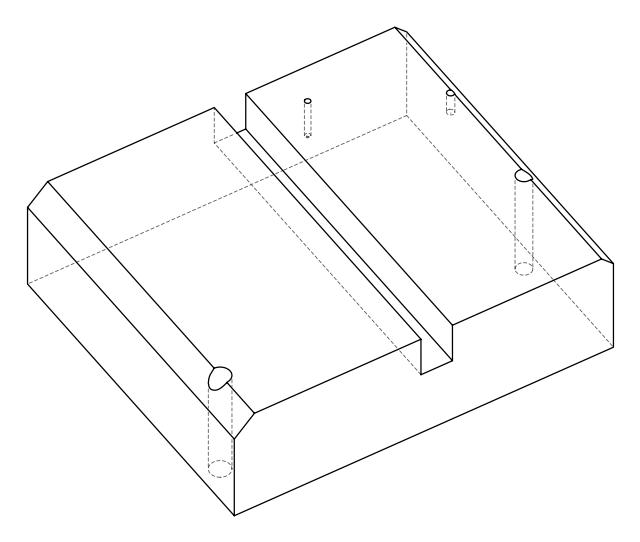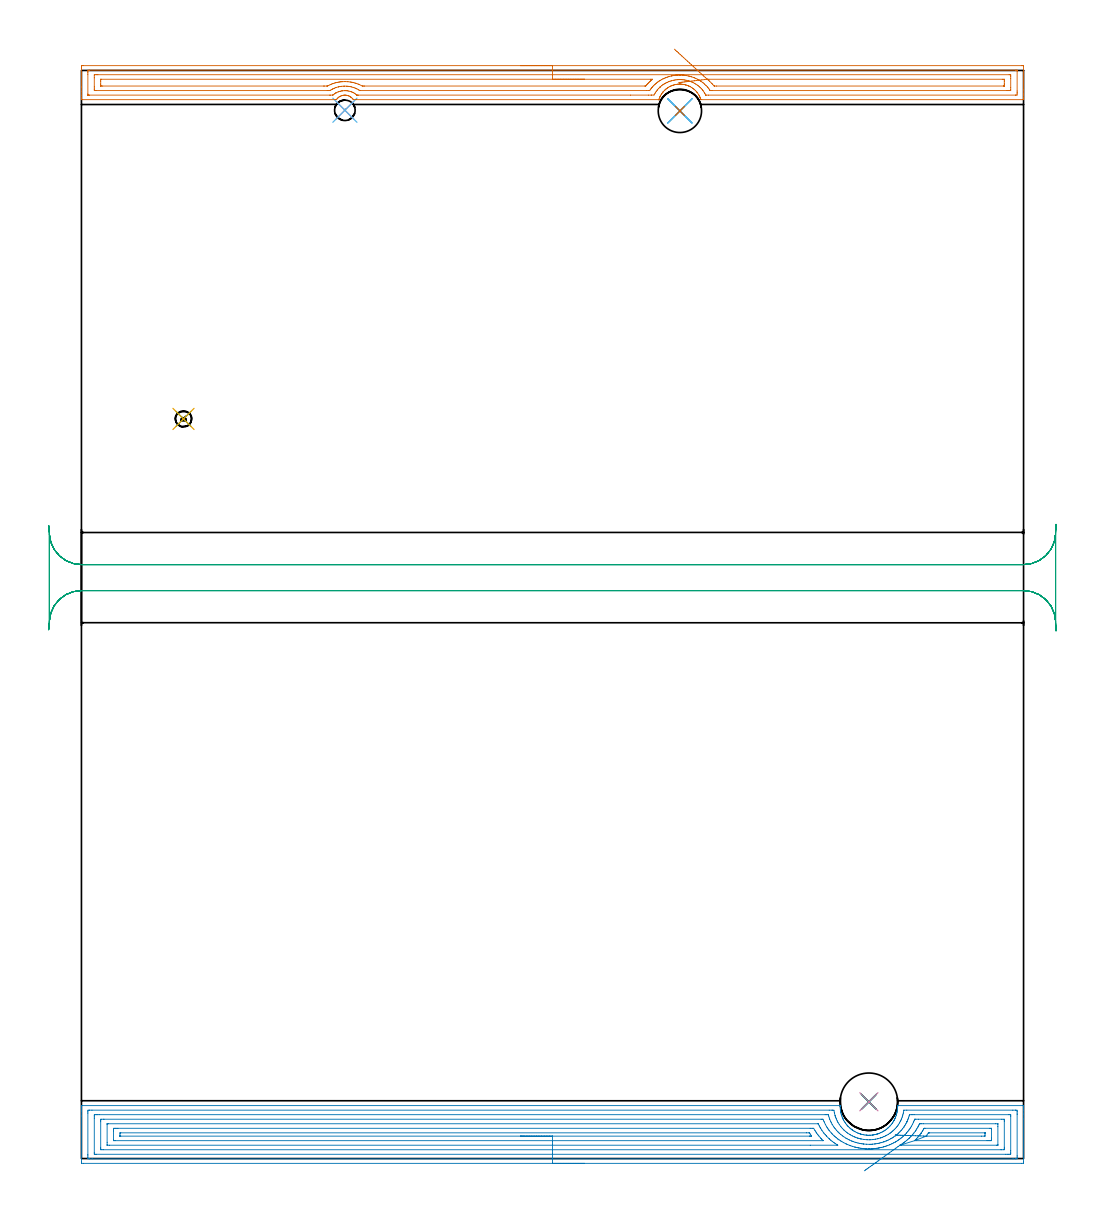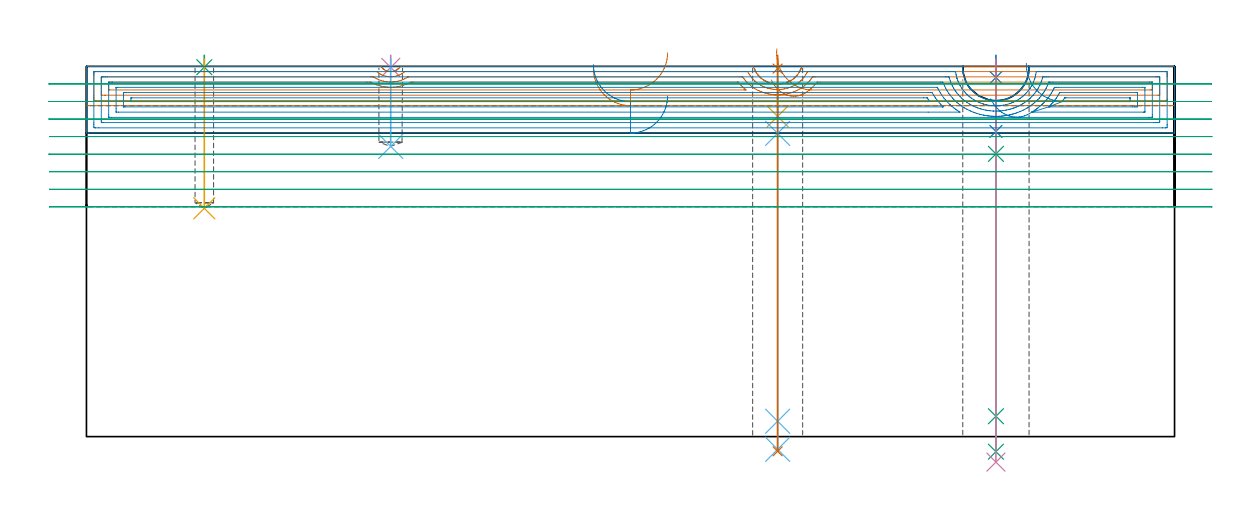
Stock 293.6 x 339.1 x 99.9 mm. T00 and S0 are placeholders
(PLAN: 15 operations, 10 tool changes, 39.8 min)
(1 SPOT_DRILL | STEP1HOLE | NXT0321_9005460120000 | 0.03 min | 2 mm3)
(2 SPOT_DRILL_1 | STEP1HOLE_1 | NXT0321_9005460120000 | 0.05 min | 183 mm3)
(3 SPOT_DRILL_2 | STEP1POCKET | NXT0321_9005460120000 | 0.03 min | 0 mm3)
(4 SPOT_DRILL_3 | STEP1POCKET_1 | NXT0321_9005460120000 | 0.03 min | 0 mm3)
(5 DRILL_BLIND_HOLE_INTO_CENTER | STEP1HOLE | NXT0301_061 | 0.06 min | 784 mm3)
(6 GUN_DRILL_THROUGH_HOLE | STEP1HOLE | UGT0307_005 | 0.49 min | 4706 mm3)
(7 DRILL_TO_ENLARGE_THROUGH_HOLE | STEP1HOLE | NXT0301_102 | 0.43 min | 8782 mm3)
(8 DRILL_BLIND_HOLE_INTO_CENTER_1 | STEP1HOLE_1 | NXT0301_088 | 0.08 min | 1552 mm3)
(9 GUN_DRILL_THROUGH_HOLE_1 | STEP1HOLE_1 | UGT0307_008 | 0.52 min | 7931 mm3)
(10 DRILL_TO_ENLARGE_THROUGH_HOLE_1 | STEP1HOLE_1 | UGT0301_249 | 0.44 min | 15443 mm3)
(11 DRILL_BLIND_HOLE_INTO_CENTER_2 | STEP1POCKET | UGT0301_445 | 0.16 min | 724 mm3)
(12 DRILL_BLIND_HOLE_INTO_CENTER_3 | STEP1POCKET_1 | NXT0301_035 | 0.1 min | 664 mm3)
(13 AREA_MILL | FG_CHAMFER_SURFACE | UGT0205_001 | 9.74 min | 16405 mm3)
(14 AREA_MILL_1 | FG_CHAMFER_SURFACE_1 | UGT0205_001 | 16.52 min | 47049 mm3)
(15 MILL_RECTANGULAR_SLOT | SLOT_RECTANGULAR | UGT0201_094 | Follow Part, ap 5, ae 75% | 11.13 min | 312722 mm3)
(TOOL NXT0321_9005460120000 | NC Spot Drill, 142deg, 12mm, Carbide, Uncoated | D12 PA142 FL30 Z2)
(TOOL NXT0301_061 | Carbide Drill 9mm [860.1-0900-027A1-MM 2214] | D9 PA140 FL47 Z2)
(TOOL UGT0307_005 | Gun Drill 8.3 mm | D8.3 PA130 FL24 Z1)
(TOOL NXT0301_102 | Carbide Drill 13.5mm [860.1-1350-108A1-MM 2214] | D13.5 PA140 FL123 Z2)
(TOOL NXT0301_088 | Carbide Drill 11.7mm [860.1-1170-035A1-MM 2214] | D11.7 PA140 FL55 Z2)
(TOOL UGT0307_008 | Gun Drill 11 mm | D11 PA130 FL24 Z1)
(TOOL UGT0301_249 | Twist Drill 17.9 mm | D17.9 PA118 FL130 Z2)
(TOOL UGT0301_445 | Carbide Drill 5.0 mm | D5 PA118 FL52 Z2)
(TOOL NXT0301_035 | Carbide Drill 6.4mm [860.1-0640-032A1-MM 2214] | D6.4 PA140 FL53 Z2)
(TOOL UGT0205_001 | Chamfer Mill 20 x 3 x 45 deg. | D20 FL50 Z2)
(TOOL UGT0201_094 | End mill 20 mm | D20 FL38 Z4)
(OP 1 SPOT_DRILL)
G17 G21 G94 G90
T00 M6
G54
G17 G0 G90 X186.5 Y326.5 S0 M3
G43 Z109.9 H0
G94 G81 G98 Z99.31 F250. R102.9
G80
M5
M2
(OP 2 SPOT_DRILL_1)
G17 G21 G94 G90
T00 M6
G54
G17 G0 G90 X245.4 Y17.7 S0 M3
G43 Z109.9 H0
G94 G81 G98 Z96.9 F250. R102.9
G80
M5
M2
(OP 3 SPOT_DRILL_2)
G17 G21 G94 G90
T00 M6
G54
G17 G0 G90 X31.8 Y230.5 S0 M3
G43 Z109.9 H0
G94 G81 G98 Z99.685 F250. R102.9
G80
M5
M2
(OP 4 SPOT_DRILL_3)
G17 G21 G94 G90
T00 M6
G54
G17 G0 G90 X82.1 Y326.7 S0 M3
G43 Z109.9 H0
G94 G81 G98 Z99.625 F250. R102.9
G80
M5
M2
(OP 5 DRILL_BLIND_HOLE_INTO_CENTER)
G17 G21 G94 G90
T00 M6
G54
G17 G0 G90 X186.5 Y326.5 S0 M3
G43 Z109.9 H1
G94 G81 G98 Z86.4 F250. R101.9
G80
M5
M2
(OP 6 GUN_DRILL_THROUGH_HOLE)
G17 G21 G94 G90
T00 M6
G54
G17 G0 G90 X186.5 Y326.5 M8
G43 Z109.9 H0
Z96.644
S716 M3
G94 G1 Z81.825 F125. M26
G4 X.084
Z4.15 F250.
G4 X.084
Z-3.435 F125.
G4 X.084
M5
M9
G0 Z96.644
Z109.9
M2
(OP 7 DRILL_TO_ENLARGE_THROUGH_HOLE)
G17 G21 G94 G90
T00 M6
G54
G17 G0 G90 X186.5 Y326.5 S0 M3
G43 Z109.9 H1
G94 G73 G98 Z-3.957 F250. Q12.982 R101.9
G80
M5
M2
(OP 8 DRILL_BLIND_HOLE_INTO_CENTER_1)
G17 G21 G94 G90
T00 M6
G54
G17 G0 G90 X245.4 Y17.7 S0 M3
G43 Z109.9 H1
G94 G81 G98 Z82.35 F250. R101.9
G80
M5
M2
(OP 9 GUN_DRILL_THROUGH_HOLE_1)
G17 G21 G94 G90
T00 M6
G54
G17 G0 G90 X245.4 Y17.7 M8
G43 Z109.9 H0
Z95.763
S716 M3
G94 G1 Z76.287 F125. M26
G4 X.084
Z5.5 F250.
G4 X.084
Z-4.065 F125.
G4 X.084
M5
M9
G0 Z95.763
Z109.9
M2
(OP 10 DRILL_TO_ENLARGE_THROUGH_HOLE_1)
G17 G21 G94 G90
T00 M6
G54
G17 G0 G90 X245.4 Y17.7 S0 M3
G43 Z109.9 H0
G94 G73 G98 Z-6.878 F250. Q17.796 R101.9
G80
M5
M2
(OP 11 DRILL_BLIND_HOLE_INTO_CENTER_2)
G17 G21 G94 G90
T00 M6
G54
G17 G0 G90 X31.8 Y230.5 S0 M3
G43 Z109.9 H0
G94 G81 G98 Z61.6 F250. R101.9
G80
M5
M2
(OP 12 DRILL_BLIND_HOLE_INTO_CENTER_3)
G17 G21 G94 G90
T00 M6
G54
G17 G0 G90 X82.1 Y326.7 S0 M3
G43 Z109.9 H1
G94 G81 G98 Z78.3 F250. R101.9
G80
M5
M2
(OP 13 AREA_MILL)
G17 G21 G94 G90
T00 M6
G54
G17 G0 G90 X136.8 Y340.6 S1061 M3
G43 Z109.9 H0
Z99.3
G94 G1 X136.838 Z98.428 F250.
X136.952 Z97.564
X137.141 Z96.712
X137.403 Z95.88
X137.737 Z95.074
X138.14 Z94.3
X138.609 Z93.564
X139.14 Z92.872
X139.729 Z92.229
X140.372 Z91.64
X141.064 Z91.109
X141.8 Z90.64
X142.574 Z90.237
X143.38 Z89.903
X144.212 Z89.641
X145.064 Z89.452
X145.928 Z89.338
X146.8 Z89.3
X292.973
X293.413 Y340.596 Z89.303
X293.59 Y340.592 Z89.306
X293.6 Y340.411 Z89.487
Y333.096 Z96.798
Y331.689 Z98.207
Y331.333 Z98.562
Y330.622 Z99.278
Y330.365 Z99.535
Y330.004 Z99.886
X293.593 Y330.003 Z99.888
X293.42 Y330. Z99.9
X193.287
X193.058 Y330.004 Z99.889
X193.055 Y330.006 Z99.887
X192.999 Y330.15 Z99.747
X192.932 Y330.345 Z99.554
X192.921 Y330.372 Z99.528
X192.842 Y330.577 Z99.323
X192.813 Y330.651 Z99.247
X192.778 Y330.732 Z99.166
X192.698 Y330.893 Z99.003
X192.615 Y331.06 Z98.839
X192.558 Y331.176 Z98.724
X192.395 Y331.459 Z98.439
X192.309 Y331.609 Z98.29
X191.92 Y332.183 Z97.715
X191.799 Y332.337 Z97.563
X191.672 Y332.486 Z97.414
X191.356 Y332.819 Z97.081
X191.026 Y333.138 Z96.762
X190.934 Y333.214 Z96.686
X190.758 Y333.361 Z96.537
X190.646 Y333.445 Z96.455
X190.45 Y333.589 Z96.31
X190.133 Y333.8 Z96.095
X189.732 Y334.028 Z95.868
X189.323 Y334.238 Z95.662
X189.239 Y334.275 Z95.624
X189.135 Y334.315 Z95.585
X188.795 Y334.444 Z95.455
X188.413 Y334.565 Z95.333
X188.346 Y334.587 Z95.312
X188.19 Y334.625 Z95.274
X188.132 Y334.639 Z95.26
X187.925 Y334.686 Z95.206
X187.9 Y334.692 Z95.2
X187.452 Y334.773 Z95.122
X187.122 Y334.811 Z95.086
X187.006 Y334.824 Z95.072
X186.856 Y334.831 Z95.06
X186.743 Y334.839 Z95.054
X186.676 Y334.843 Z95.049
X186.671
X186.45 Y334.844 Z95.046
X186.414 Z95.047
X186.335
X186.269 Y334.839 Z95.049
X186.185 Y334.835 Z95.056
X186.111 Y334.831 Z95.062
X185.818 Y334.804 Z95.093
X185.69 Y334.792 Z95.105
X185.665 Y334.789 Z95.108
X185.217 Y334.72 Z95.179
X184.772 Y334.619 Z95.279
X184.554 Y334.554 Z95.345
X184.349 Y334.489 Z95.404
X184.323 Y334.481 Z95.412
X183.878 Y334.322 Z95.574
X183.678 Y334.238 Z95.661
X183.604 Y334.201 Z95.699
X183.328 Y334.061 Z95.835
X182.985 Y333.872 Z96.026
X182.697 Y333.684 Z96.214
X182.607 Y333.626 Z96.273
X182.242 Y333.362 Z96.538
X182.092 Y333.238 Z96.662
X182.078 Y333.225 Z96.674
X181.942 Y333.096 Z96.799
X181.816 Y332.979 Z96.918
X181.7 Y332.871 Z97.027
X181.329 Y332.485 Z97.414
X181.22 Y332.358 Z97.539
X181.198 Y332.333 Z97.564
X180.922 Y331.959 Z97.94
X180.798 Y331.774 Z98.122
X180.687 Y331.608 Z98.289
X180.488 Y331.266 Z98.632
X180.326 Y330.957 Z98.942
X180.305 Y330.917 Z98.983
X180.225 Y330.733 Z99.167
X180.003 Y330.16 Z99.739
X179.983 Y330.103 Z99.796
X179.944 Y330.017 Z99.881
X179.884 Y330.005 Z99.895
X179.883
X179.874 Y330.004
X179.868 Z99.896
X85.56 Y330. Z99.9
X84.749 Y330.006 Z99.892
X84.666 Y330.106 Z99.792
X84.557 Y330.241 Z99.656
X84.397 Y330.412 Z99.484
X84.043 Y330.732 Z99.166
X83.925 Y330.817 Z99.083
X83.811 Y330.898 Z99.001
X83.597 Y331.021 Z98.878
X83.516 Y331.061 Z98.839
X83.377 Y331.126 Z98.771
X83.15 Y331.214 Z98.682
X82.918 Y331.285 Z98.609
X82.697 Y331.337 Z98.562
X82.508 Y331.366 Z98.533
X82.474 Y331.371 Z98.527
X82.368 Y331.379 Z98.514
X82.271 Y331.388 Z98.51
X82.25 Y331.39 Z98.509
X82.024 Y331.392 Z98.505
X81.979 Y331.39 Z98.507
X81.9 Y331.384 Z98.511
X81.798 Y331.379 Z98.519
X81.695 Y331.367 Z98.532
X81.573 Y331.351 Z98.548
X81.536 Y331.343 Z98.555
X81.351 Y331.306 Z98.593
X81.131 Y331.245 Z98.655
X80.897 Y331.159 Z98.741
X80.669 Y331.056 Z98.844
X80.45 Y330.936 Z98.964
X80.237 Y330.799 Z99.1
X80.15 Y330.733 Z99.167
X80.069 Y330.663 Z99.237
X79.944 Y330.553 Z99.346
X79.842 Y330.452 Z99.445
X79.751 Y330.361 Z99.537
X79.571 Y330.153 Z99.744
X79.539 Y330.112 Z99.785
X79.445 Y330.003 Z99.889
X79.302 Y330. Z99.9
X0.18
X0.007 Y330.003 Z99.888
X0. Y330.004 Z99.886
Y330.365 Z99.535
Y330.622 Z99.278
Y331.333 Z98.562
Y332.571 Z97.326
Y333.978 Z95.918
Y339.885 Z90.012
X0.003 Y340.148 Z89.749
X0.01 Y340.592 Z89.306
X0.174 Y340.595 Z89.303
X0.627 Y340.6 Z89.3
X146.8
Y339.186 Z90.714
X291.185 Y339.185 Z90.715
X291.268
X291.565 Y339.179 Z90.721
X291.591 Y339.176 Z90.724
X291.595 Y339.153 Z90.747
X291.598 Y339.118 Z90.782
X291.599 Y339.085 Z90.815
X291.6 Y338.857 Z91.043
Y332.687 Z97.213
X291.598 Y332.215 Z97.685
X291.594 Y331.811 Z98.089
X291.581 Y331.421 Z98.479
X291.185 Y331.416 Z98.484
X291.102 Y331.415 Z98.485
X195.442 Y331.414 Z98.486
X194.63 Y331.417 Z98.483
X194.578 Y331.419 Z98.481
X194.568 Y331.421 Z98.479
X194.555 Y331.438 Z98.462
X194.526 Y331.485 Z98.415
X194.433 Y331.652 Z98.248
X194.296 Y331.891 Z98.009
X194.106 Y332.215 Z97.685
X193.736 Y332.767 Z97.133
X193.592 Y332.954 Z96.946
X193.475 Y333.096 Z96.804
X193.174 Y333.428 Z96.472
X192.842 Y333.768 Z96.132
X192.623 Y333.978 Z95.922
X192.258 Y334.286 Z95.614
X191.948 Y334.518 Z95.382
X191.448 Y334.859 Z95.041
X191.054 Y335.084 Z94.816
X190.561 Y335.345 Z94.555
X190.16 Y335.523 Z94.377
X189.579 Y335.741 Z94.159
X189.266 Y335.842 Z94.058
X189.119 Y335.886 Z94.014
X188.372 Y336.063 Z93.837
X187.973 Y336.134 Z93.766
X187.478 Y336.198 Z93.702
X186.971 Y336.241 Z93.659
X186.584 Y336.255 Z93.645
X186.072 Y336.245 Z93.655
X185.69 Y336.214 Z93.686
X185.257 Y336.168 Z93.732
X184.796 Y336.096 Z93.804
X184.497 Y336.035 Z93.865
X183.902 Y335.887 Z94.013
X183.786 Y335.855 Z94.045
X183.414 Y335.741 Z94.159
X183.114 Y335.636 Z94.264
X183.086 Y335.625 Z94.275
X183.051 Y335.612 Z94.288
X183.008 Y335.594 Z94.306
X182.492 Y335.368 Z94.532
X182.114 Y335.178 Z94.722
X181.907 Y335.063 Z94.837
X181.559 Y334.859 Z95.041
X181.351 Y334.73 Z95.17
X181.302 Y334.697 Z95.203
X181.22 Y334.64 Z95.26
X180.835 Y334.357 Z95.543
X180.378 Y333.978 Z95.922
X180.35 Y333.954 Z95.946
X180.326 Y333.931 Z95.969
X179.907 Y333.51 Z96.39
X179.518 Y333.096 Z96.804
X179.478 Y333.051 Z96.849
X179.432 Y332.995 Z96.905
X179.108 Y332.54 Z97.36
X178.89 Y332.215 Z97.685
X178.759 Y331.997 Z97.903
X178.433 Y331.436 Z98.464
X177.644 Y331.42 Z98.48
X177.557 Y331.419 Z98.481
X176.75 Y331.418 Z98.482
X171.106
X86.371 Y331.414 Z98.486
X85.966 Y331.417 Z98.483
X85.865 Y331.419 Z98.481
X85.843 Y331.421 Z98.479
X85.814 Y331.44 Z98.46
X85.745 Y331.494 Z98.406
X85.56 Y331.645 Z98.255
X85.226 Y331.888 Z98.012
X85.001 Y332.028 Z97.872
X84.659 Y332.221 Z97.679
X84.315 Y332.369 Z97.531
X84.088 Y332.457 Z97.443
X83.771 Y332.56 Z97.34
X83.301 Y332.679 Z97.221
X82.877 Y332.75 Z97.15
X82.586 Y332.781 Z97.119
X82.286 Y332.798 Z97.102
X82.133 Y332.801 Z97.099
X81.983
X81.427 Y332.763 Z97.137
X81.269 Y332.743 Z97.157
X81.089 Y332.717 Z97.183
X80.669 Y332.629 Z97.271
X80.195 Y332.488 Z97.412
X79.994 Y332.413 Z97.487
X79.537 Y332.215 Z97.685
X79.38 Y332.137 Z97.763
X79.349 Y332.121 Z97.779
X79.301 Y332.092 Z97.808
X78.832 Y331.796 Z98.104
X78.407 Y331.463 Z98.437
X78.358 Y331.427 Z98.473
X78.319 Y331.421 Z98.479
X77.513 Y331.415 Z98.485
X77.431 Y331.414 Z98.486
X2.415 Y331.415 Z98.485
X2.332
X2.035 Y331.421 Z98.479
X2.009 Y331.424 Z98.476
X2.006 Y331.447 Z98.453
X2.002 Y331.482 Z98.418
X2.001 Y331.515 Z98.385
X2. Y331.743 Z98.157
Y337.913 Z91.987
X2.002 Y338.385 Z91.515
X2.006 Y338.789 Z91.111
X2.019 Y339.179 Z90.721
X2.415 Y339.184 Z90.716
X2.498 Y339.185 Z90.715
X146.8 Y339.186 Z90.714
Y337.772 Z92.128
X289.125 Y337.771 Z92.129
X289.396 Y337.77 Z92.13
X289.487 Y337.768 Z92.132
X289.557 Y337.765 Z92.135
X289.59 Y337.757 Z92.143
X289.593 Y337.704 Z92.196
X289.597 Y337.504 Z92.396
X289.6 Y337.303 Z92.597
Y336.622 Z93.278
Y333.777 Z96.123
X289.598 Y333.096 Z96.804
X289.596 Y332.9 Z97.
X289.59 Y332.836 Z97.064
X289.532 Y332.834 Z97.066
X289.396 Y332.831 Z97.069
X288.774 Y332.829 Z97.071
X288.502 Y332.828 Z97.072
X196.69 Y332.829 Z97.071
X196.418 Y332.83 Z97.07
X196.147 Y332.832 Z97.068
X195.967 Y332.836 Z97.064
X195.92 Y332.842 Z97.058
X195.901 Y332.865 Z97.035
X195.864 Y332.914 Z96.986
X195.736 Y333.096 Z96.804
X195.524 Y333.399 Z96.501
X195.267 Y333.729 Z96.171
X195.051 Y333.978 Z95.922
X194.63 Y334.425 Z95.475
X194.187 Y334.859 Z95.041
X193.736 Y335.239 Z94.661
X193.038 Y335.741 Z94.159
X192.842 Y335.874 Z94.026
X192.49 Y336.088 Z93.812
X191.948 Y336.376 Z93.524
X191.443 Y336.622 Z93.278
X191.054 Y336.788 Z93.112
X190.778 Y336.894 Z93.006
X190.16 Y337.104 Z92.796
X189.861 Y337.198 Z92.702
X189.476 Y337.296 Z92.604
X189.266 Y337.343 Z92.557
X188.508 Y337.504 Z92.396
X188.372 Y337.526 Z92.374
X188.345 Y337.53 Z92.37
X188.111 Y337.556 Z92.344
X187.478 Y337.624 Z92.276
X187.345 Y337.635 Z92.265
X186.801 Y337.663 Z92.237
X186.584 Y337.669 Z92.231
X186.417
X185.897 Y337.654 Z92.246
X185.69 Y337.641 Z92.259
X185.561 Y337.631 Z92.269
X185.17 Y337.59 Z92.31
X184.796 Y337.549 Z92.351
X184.755 Y337.544 Z92.356
X184.495 Y337.504 Z92.396
X183.999 Y337.408 Z92.492
X183.902 Y337.386 Z92.514
X183.283 Y337.233 Z92.667
X183.008 Y337.155 Z92.745
X182.597 Y337.027 Z92.873
X182.114 Y336.855 Z93.045
X181.946 Y336.788 Z93.112
X181.547 Y336.622 Z93.278
X181.324 Y336.519 Z93.381
X181.22 Y336.468 Z93.432
X180.74 Y336.213 Z93.687
X180.326 Y335.974 Z93.926
X180.18 Y335.884 Z94.016
X179.96 Y335.741 Z94.159
X179.651 Y335.525 Z94.375
X179.432 Y335.365 Z94.535
X179.15 Y335.137 Z94.763
X178.823 Y334.859 Z95.041
X178.675 Y334.724 Z95.176
X178.538 Y334.594 Z95.306
X178.23 Y334.281 Z95.619
X177.947 Y333.978 Z95.922
X177.805 Y333.819 Z96.081
X177.644 Y333.624 Z96.276
X177.419 Y333.318 Z96.582
X177.125 Y332.91 Z96.99
X177.082 Y332.852 Z97.048
X177.012 Y332.838 Z97.062
X176.75 Y332.836 Z97.064
X176.123 Y332.833 Z97.067
X86.881 Y332.829 Z97.071
X86.803 Y332.83 Z97.07
X86.765 Y332.833 Z97.067
X86.749 Y332.835 Z97.065
X86.691 Y332.862 Z97.038
X86.454 Y333.013 Z96.887
X86.314 Y333.096 Z96.804
X85.828 Y333.361 Z96.539
X85.56 Y333.485 Z96.415
X85.295 Y333.601 Z96.299
X84.892 Y333.755 Z96.145
X84.666 Y333.826 Z96.074
X84.12 Y333.978 Z95.922
X83.771 Y334.055 Z95.845
X83.674 Y334.074 Z95.826
X83.236 Y334.141 Z95.759
X82.877 Y334.18 Z95.72
X82.656 Y334.196 Z95.704
X81.983 Y334.215 Z95.685
X81.752 Y334.206 Z95.694
X81.089 Y334.157 Z95.743
X80.929 Y334.136 Z95.764
X80.587 Y334.085 Z95.815
X80.195 Y334.011 Z95.889
X80.168 Y334.005 Z95.895
X80.045 Y333.978 Z95.922
X79.474 Y333.807 Z96.093
X79.301 Y333.753 Z96.147
X78.826 Y333.565 Z96.335
X78.407 Y333.381 Z96.519
X78.219 Y333.282 Z96.618
X77.89 Y333.096 Z96.804
X77.654 Y332.958 Z96.942
X77.513 Y332.877 Z97.023
X77.432 Y332.835 Z97.065
X77.357 Y332.833 Z97.067
X77.202 Y332.831 Z97.069
X76.891 Y332.829 Z97.071
X76.619
X4.475
X4.204 Y332.83 Z97.07
X4.113 Y332.832 Z97.068
X4.043 Y332.835 Z97.065
X4.01 Y332.843 Z97.057
X4.007 Y332.896 Z97.004
X4.003 Y333.096 Z96.804
X4. Y333.297 Z96.603
Y333.978 Z95.922
Y336.823 Z93.077
X4.002 Y337.504 Z92.396
X4.004 Y337.7 Z92.2
X4.01 Y337.764 Z92.136
X4.068 Y337.766 Z92.134
X4.204 Y337.769 Z92.131
X4.826 Y337.771 Z92.129
X5.098
X146.8 Y337.772 Z92.128
Y336.357 Z93.543
X177.422
X177.644 Y336.356 Z93.544
X177.917 Y336.353 Z93.547
X177.952 Y336.351 Z93.549
X177.941 Y336.329 Z93.571
X177.746 Y336.163 Z93.737
X177.644 Y336.076 Z93.824
X177.462 Y335.92 Z93.98
X177.259 Y335.741 Z94.159
X176.998 Y335.496 Z94.404
X176.75 Y335.256 Z94.644
X176.553 Y335.053 Z94.847
X176.371 Y334.859 Z95.041
X176.129 Y334.59 Z95.31
X175.856 Y334.271 Z95.629
X175.833 Y334.253 Z95.647
X175.821 Y334.25 Z95.65
X175.788 Y334.248 Z95.652
X175.72 Y334.247 Z95.653
X175.583 Y334.246 Z95.654
X88.242 Y334.243 Z95.657
X87.972 Y334.244 Z95.656
X87.66 Y334.247 Z95.653
X87.507 Y334.25 Z95.65
X86.63 Y334.685 Z95.215
X86.454 Y334.762 Z95.138
X86.216 Y334.859 Z95.041
X85.56 Y335.092 Z94.808
X85.224 Y335.19 Z94.71
X84.666 Y335.335 Z94.565
X84.385 Y335.399 Z94.501
X84.056 Y335.46 Z94.44
X83.771 Y335.505 Z94.395
X83.03 Y335.591 Z94.309
X82.877 Y335.601 Z94.299
X82.098 Y335.628 Z94.272
X81.983 Y335.629 Z94.271
X81.241 Y335.592 Z94.308
X81.089 Y335.581 Z94.319
X80.738 Y335.549 Z94.351
X80.432 Y335.508 Z94.392
X80.195 Y335.472 Z94.428
X79.677 Y335.371 Z94.529
X79.301 Y335.285 Z94.615
X78.967 Y335.189 Z94.711
X78.407 Y335.018 Z94.882
X78.29 Y334.975 Z94.925
X77.988 Y334.859 Z95.041
X77.656 Y334.718 Z95.182
X77.513 Y334.654 Z95.246
X77.053 Y334.432 Z95.468
X76.694 Y334.25 Z95.65
X76.619 Y334.248 Z95.652
X76.349 Y334.245 Z95.655
X75.725 Y334.243 Z95.657
X75.457
X6.617
X6.139 Y334.245 Z95.655
X6.033 Y334.248 Z95.652
X6.016 Y334.249 Z95.651
X6.01 Y334.263 Z95.637
X6.006 Y334.315 Z95.585
X6.002 Y334.422 Z95.478
X6. Y334.851 Z95.049
Y335.732 Z94.168
X6.001 Y336.177 Z93.723
X6.002 Y336.286 Z93.614
X6.007 Y336.34 Z93.56
X6.01 Y336.349 Z93.551
X6.018 Y336.352 Z93.548
X6.052 Y336.354 Z93.546
X6.261 Y336.357 Z93.543
X146.8
X147.672 Z93.581
X148.537 Z93.695
X149.388 Z93.883
X150.22 Z94.146
X151.026 Z94.48
X151.8 Z94.882
X152.536 Z95.351
X153.228 Z95.882
X153.871 Z96.472
X154.46 Z97.115
X154.992 Z97.807
X155.46 Z98.543
X155.863 Z99.317
X156.197 Z100.122
X156.459 Z100.955
X156.648 Z101.806
X156.762 Z102.671
X156.8 Z103.543
G0 X186.301 Y335.334 Z104.633
G1 X186.239 Y335.327 Z103.762
X186.253 Y335.329 Z102.89
X186.342 Y335.339 Z102.022
X186.505 Y335.358 Z101.166
X186.743 Y335.386 Z100.327
X187.051 Y335.422 Z99.512
X187.43 Y335.466 Z98.727
X187.875 Y335.518 Z97.978
X188.383 Y335.577 Z97.271
X188.95 Y335.643 Z96.612
X189.572 Y335.716 Z96.005
X190.244 Y335.794 Z95.454
X190.962 Y335.878 Z94.965
X191.719 Y335.966 Z94.541
X192.51 Y336.059 Z94.184
X193.329 Y336.154 Z93.899
X194.169 Y336.252 Z93.686
X195.024 Y336.352 Z93.548
X195.035 Y336.353 Z93.547
X195.076 Y336.356 Z93.544
X195.132 Y336.357 Z93.543
X195.524
X286.983
X287.461 Y336.355 Z93.545
X287.567 Y336.352 Z93.548
X287.584 Y336.351 Z93.549
X287.59 Y336.337 Z93.563
X287.594 Y336.285 Z93.615
X287.598 Y336.178 Z93.722
X287.6 Y335.749 Z94.151
Y334.868 Z95.032
X287.599 Y334.423 Z95.477
X287.598 Y334.314 Z95.586
X287.593 Y334.26 Z95.64
X287.59 Y334.251 Z95.649
X287.582 Y334.248 Z95.652
X287.548 Y334.246 Z95.654
X287.339 Y334.243 Z95.657
X197.937
X197.312 Y334.245 Z95.655
X197.223 Y334.247 Z95.653
X197.174 Y334.249 Z95.651
X196.624 Y334.859 Z95.041
X196.418 Y335.08 Z94.82
X195.751 Y335.741 Z94.159
X195.524 Y335.937 Z93.963
X195.024 Y336.352 Z93.548
X194.476 Y336.855 Z93.091
X193.901 Y337.382 Z92.701
X193.303 Y337.93 Z92.381
X192.687 Y338.495 Z92.132
X192.057 Y339.073 Z91.958
X191.418 Y339.659 Z91.858
X190.775 Y340.248 Z91.835
X190.133 Y340.837 Z91.887
X189.497 Y341.42 Z92.015
X188.872 Y341.993 Z92.218
X188.262 Y342.552 Z92.494
X187.672 Y343.093 Z92.841
X187.107 Y343.612 Z93.257
X186.57 Y344.104 Z93.738
X186.067 Y344.565 Z94.28
X185.6 Y344.993 Z94.88
X185.173 Y345.384 Z95.533
X184.79 Y345.736 Z96.234
G0 Z109.9
M5
M2
(OP 14 AREA_MILL_1)
G17 G21 G94 G90
T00 M6
G54
G17 G0 G90 X156.8 Y-1.5 S1061 M3
G43 Z109.9 H0
Z91.9
G94 G1 X156.762 Z91.028 F250.
X156.648 Z90.164
X156.459 Z89.312
X156.197 Z88.48
X155.863 Z87.674
X155.46 Z86.9
X154.991 Z86.164
X154.46 Z85.472
X153.871 Z84.829
X153.228 Z84.24
X152.536 Z83.708
X151.8 Z83.24
X151.026 Z82.837
X150.22 Z82.503
X149.388 Z82.241
X148.536 Z82.052
X147.672 Z81.938
X146.8 Z81.9
X0.627
X0.074 Y-1.494 Z81.903
X0.008 Y-1.492 Z81.906
X0.004 Y-0.944 Z82.453
X0. Y-0.321 Z83.077
Y13.278 Z96.672
Y14.697 Z98.093
Y15.056 Z98.451
Y15.773 Z99.173
Y16.052 Z99.451
X0.007 Y16.457 Z99.848
X0.01 Y16.497 Z99.888
X0.18 Y16.5 Z99.9
X236.202
X236.445 Y16.496 Z99.89
X236.451 Y16.438 Z99.832
X236.454 Y16.4 Z99.794
X236.462 Y16.178 Z99.572
X236.479 Y15.637 Z99.032
X236.502 Y15.354 Z98.749
X236.515 Y15.194 Z98.59
X236.533 Y15.056 Z98.452
X236.572 Y14.751 Z98.149
X236.584 Y14.676 Z98.075
X236.593 Y14.619 Z98.018
X236.649 Y14.354 Z97.753
X236.673 Y14.242 Z97.639
X236.767 Y13.865 Z97.265
X236.9 Y13.421 Z96.821
X237.056 Y12.981 Z96.381
X237.242 Y12.535 Z95.935
X237.245 Y12.529 Z95.929
X237.312 Y12.389 Z95.785
X237.348 Y12.312 Z95.711
X237.449 Y12.096 Z95.496
X237.486 Y12.025 Z95.425
X237.723 Y11.615 Z95.014
X237.796 Y11.5 Z94.899
X237.976 Y11.212 Z94.611
X238.173 Y10.93 Z94.329
X238.379 Y10.654 Z94.053
X238.524 Y10.481 Z93.881
X238.654 Y10.327 Z93.726
X238.735 Y10.24 Z93.638
X238.803 Y10.167 Z93.563
X238.949 Y10.007 Z93.407
X238.957 Y9.999 Z93.399
X239.273 Y9.683 Z93.08
X239.331 Y9.63 Z93.028
X239.538 Y9.443 Z92.841
X239.629 Y9.368 Z92.767
X239.847 Y9.188 Z92.588
X239.925 Y9.13 Z92.53
X240.166 Y8.947 Z92.346
X240.225 Y8.908 Z92.306
X240.339 Y8.833 Z92.229
X240.75 Y8.558 Z91.957
X240.87 Y8.488 Z91.888
X241.06 Y8.379 Z91.778
X241.503 Y8.152 Z91.55
X241.953 Y7.946 Z91.345
X242.096 Y7.89 Z91.289
X242.317 Y7.804 Z91.201
X242.684 Y7.674 Z91.072
X242.773 Y7.648 Z91.046
X242.847 Y7.627 Z91.024
X242.907 Y7.612 Z91.008
X243.292 Y7.51 Z90.91
X243.382 Y7.491 Z90.89
X243.74 Y7.414 Z90.811
X244.186 Y7.341 Z90.74
X244.634 Y7.292 Z90.689
X244.654 Z90.688
X244.695 Y7.29 Z90.683
X244.895 Y7.278 Z90.672
X245.192 Y7.259 Z90.655
X245.527 Y7.255 Z90.649
X245.589 Y7.257 Z90.65
X245.639 Z90.652
X245.766 Y7.263 Z90.661
X245.974 Y7.274 Z90.672
X246.421 Y7.317 Z90.711
X246.483 Y7.326 Z90.719
X246.744 Y7.36 Z90.76
X246.868 Y7.378 Z90.777
X247.314 Y7.464 Z90.861
X247.717 Y7.563 Z90.958
X247.824 Y7.594 Z90.988
X247.913 Y7.617 Z91.015
X248.116 Y7.674 Z91.072
X248.208 Y7.707 Z91.102
X248.271 Y7.731 Z91.125
X248.555 Y7.836 Z91.233
X248.656 Y7.874 Z91.271
X249.101 Y8.059 Z91.459
X249.551 Y8.281 Z91.678
X249.994 Y8.521 Z91.92
X250.055 Y8.559 Z91.957
X250.476 Y8.84 Z92.238
X250.888 Y9.138 Z92.536
X251.257 Y9.443 Z92.841
X251.401 Y9.579 Z92.974
X251.555 Y9.722 Z93.119
X251.781 Y9.934 Z93.332
X251.848 Y10.006 Z93.404
X251.995 Y10.167 Z93.561
X252.145 Y10.329 Z93.725
X252.38 Y10.611 Z94.01
X252.417 Y10.656 Z94.054
X252.444 Y10.69 Z94.089
X252.675 Y10.991 Z94.391
X252.824 Y11.212 Z94.611
X252.972 Y11.449 Z94.848
X253.003 Y11.5 Z94.897
X253.04 Y11.558 Z94.957
X253.097 Y11.65 Z95.049
X253.205 Y11.846 Z95.244
X253.26 Y11.944 Z95.34
X253.338 Y12.082 Z95.482
X253.345 Y12.096 Z95.496
X253.405 Y12.217 Z95.617
X253.49 Y12.389 Z95.785
X253.568 Y12.545 Z95.943
X253.744 Y12.981 Z96.38
X253.9 Y13.421 Z96.821
X254.032 Y13.865 Z97.265
X254.126 Y14.253 Z97.653
X254.139 Y14.307 Z97.706
X254.224 Y14.752 Z98.148
X254.266 Y15.056 Z98.449
X254.285 Y15.195 Z98.588
X254.325 Y15.637 Z99.032
X254.335 Y15.887 Z99.287
X254.343 Y16.076 Z99.475
X254.344 Y16.389 Z99.788
X254.346 Y16.409 Z99.808
X254.355 Y16.497 Z99.889
X254.53 Y16.5 Z99.9
X293.42
X293.59 Y16.497 Z99.888
X293.593 Y16.457 Z99.848
X293.6 Y16.051 Z99.451
Y15.773 Z99.173
Y15.056 Z98.451
Y13.808 Z97.205
Y12.389 Z95.784
Y-0.321 Z83.077
X293.596 Y-0.944 Z82.453
X293.592 Y-1.492 Z81.906
X293.526 Y-1.494 Z81.903
X292.973 Y-1.5 Z81.9
X146.8
Y-0.086 Z83.314
X3.34
X2.444 Y-0.084 Z83.316
X2.415 Y-0.083 Z83.317
X2.01 Y-0.056 Z83.344
X2.003 Y0.355 Z83.755
X2.001 Y0.833 Z84.233
X2. Y1.246 Z84.646
X2.001 Y14.167 Z97.567
X2.002 Y14.577 Z97.977
X2.01 Y15.056 Z98.456
X2.387 Y15.083 Z98.483
X2.415 Y15.084 Z98.484
X3.279 Y15.086 Z98.486
X233.043
X233.938 Y15.085 Z98.485
X233.967 Y15.084 Z98.484
X234.514 Y15.056 Z98.456
X234.622 Y14.405 Z97.805
X234.676 Y14.167 Z97.567
X234.861 Y13.405 Z96.805
X234.899 Y13.278 Z96.678
X234.916 Y13.223 Z96.623
X235.096 Y12.723 Z96.123
X235.228 Y12.389 Z95.789
X235.51 Y11.744 Z95.144
X235.639 Y11.5 Z94.9
X235.755 Y11.288 Z94.688
X236.176 Y10.611 Z94.011
X236.649 Y9.958 Z93.358
X236.847 Y9.722 Z93.122
X237.176 Y9.353 Z92.753
X237.543 Y8.969 Z92.369
X237.685 Y8.833 Z92.233
X238.084 Y8.479 Z91.879
X238.437 Y8.194 Z91.594
X238.769 Y7.944 Z91.344
X239.331 Y7.569 Z90.969
X239.616 Y7.395 Z90.795
X240.234 Y7.056 Z90.456
X240.84 Y6.779 Z90.179
X241.119 Y6.663 Z90.063
X241.751 Y6.427 Z89.827
X242.013 Y6.343 Z89.743
X242.091 Y6.32 Z89.72
X242.674 Y6.167 Z89.567
X242.907 Y6.115 Z89.515
X242.972 Y6.102 Z89.502
X243.801 Y5.96 Z89.36
X244.037 Y5.933 Z89.333
X244.695 Y5.874 Z89.274
X245.008 Y5.856 Z89.256
X245.589 Y5.846 Z89.246
X245.9 Y5.858 Z89.258
X246.483 Y5.901 Z89.301
X246.728 Y5.924 Z89.324
X247.377 Y6.017 Z89.417
X247.504 Y6.04 Z89.44
X248.131 Y6.167 Z89.567
X248.291 Y6.206 Z89.606
X249.036 Y6.425 Z89.825
X249.165 Y6.471 Z89.871
X249.593 Y6.631 Z90.031
X250.06 Y6.824 Z90.224
X250.221 Y6.895 Z90.295
X250.556 Y7.056 Z90.456
X250.872 Y7.218 Z90.618
X250.954 Y7.262 Z90.662
X251.442 Y7.541 Z90.941
X251.848 Y7.812 Z91.212
X251.925 Y7.867 Z91.267
X252.031 Y7.944 Z91.344
X252.434 Y8.25 Z91.65
X252.742 Y8.502 Z91.902
X252.918 Y8.658 Z92.058
X253.107 Y8.833 Z92.233
X253.376 Y9.091 Z92.491
X253.636 Y9.364 Z92.764
X253.95 Y9.722 Z93.122
X254.21 Y10.04 Z93.44
X254.53 Y10.459 Z93.859
X254.592 Y10.55 Z93.95
X254.631 Y10.611 Z94.011
X254.93 Y11.102 Z94.502
X255.155 Y11.5 Z94.9
X255.249 Y11.674 Z95.074
X255.424 Y12.017 Z95.417
X255.536 Y12.277 Z95.677
X255.579 Y12.389 Z95.789
X255.776 Y12.927 Z96.327
X255.891 Y13.278 Z96.678
X255.988 Y13.605 Z97.005
X256.121 Y14.167 Z97.567
X256.156 Y14.327 Z97.727
X256.286 Y15.056 Z98.456
X256.294 Y15.079 Z98.479
X257.212 Y15.086 Z98.486
X290.26
X291.156 Y15.084 Z98.484
X291.185 Y15.083 Z98.483
X291.59 Y15.056 Z98.456
X291.597 Y14.645 Z98.045
X291.599 Y14.167 Z97.567
X291.6 Y13.754 Z97.154
X291.599 Y0.833 Z84.233
X291.598 Y0.423 Z83.823
X291.59 Y-0.056 Z83.344
X291.212 Y-0.083 Z83.317
X291.185 Y-0.084 Z83.316
X290.321 Y-0.086 Z83.314
X146.8
Y1.328 Z84.728
X4.599 Y1.329 Z84.729
X4.204 Y1.33 Z84.73
X4.072 Y1.333 Z84.733
X4.026 Y1.335 Z84.735
X4.01 Y1.341 Z84.741
X4.007 Y1.385 Z84.785
X4.003 Y1.52 Z84.92
X4.001 Y1.722 Z85.122
X4. Y1.925 Z85.325
Y12.591 Z95.991
X4.002 Y13.278 Z96.678
X4.005 Y13.476 Z96.876
X4.015 Y13.664 Z97.064
X4.204 Y13.667 Z97.067
X4.703 Y13.67 Z97.07
X5.098 Y13.671 Z97.071
X5.595 Y13.672 Z97.072
X231.784 Y13.671 Z97.071
X232.179 Y13.669 Z97.069
X232.684 Y13.664 Z97.064
X232.754 Y13.657 Z97.057
X232.787 Y13.563 Z96.963
X232.871 Y13.278 Z96.678
X233.073 Y12.595 Z95.995
X233.146 Y12.389 Z95.789
X233.188 Y12.274 Z95.674
X233.529 Y11.5 Z94.9
X233.67 Y11.197 Z94.597
X233.967 Y10.644 Z94.044
X233.987 Y10.611 Z94.011
X234.017 Y10.562 Z93.962
X234.403 Y9.957 Z93.357
X234.571 Y9.722 Z93.122
X234.861 Y9.324 Z92.724
X235.275 Y8.833 Z92.233
X235.755 Y8.317 Z91.717
X236.129 Y7.944 Z91.344
X236.649 Y7.491 Z90.891
X237.205 Y7.056 Z90.456
X237.543 Y6.818 Z90.218
X238.248 Y6.354 Z89.754
X238.437 Y6.247 Z89.647
X238.585 Y6.167 Z89.567
X239.075 Y5.911 Z89.311
X239.331 Y5.79 Z89.19
X240.032 Y5.47 Z88.87
X240.225 Y5.394 Z88.794
X240.537 Y5.278 Z88.678
X241.119 Y5.08 Z88.48
X241.403 Y4.995 Z88.395
X242.013 Y4.837 Z88.237
X242.575 Y4.719 Z88.119
X242.907 Y4.658 Z88.058
X243.254 Y4.599 Z87.999
X243.646 Y4.543 Z87.943
X243.801 Y4.527 Z87.927
X244.629 Y4.455 Z87.855
X244.695 Y4.452 Z87.852
X245.552 Y4.427 Z87.827
X245.589
X246.011 Y4.446 Z87.846
X246.404 Y4.468 Z87.868
X246.483 Y4.475 Z87.875
X247.215 Y4.55 Z87.95
X247.377 Y4.574 Z87.974
X247.99 Y4.669 Z88.069
X248.271 Y4.727 Z88.127
X248.728 Y4.823 Z88.223
X249.165 Y4.937 Z88.337
X249.432 Y5.013 Z88.413
X250.06 Y5.202 Z88.602
X250.116 Y5.221 Z88.621
X250.27 Y5.278 Z88.678
X250.757 Y5.473 Z88.873
X250.954 Y5.555 Z88.955
X251.38 Y5.743 Z89.143
X251.848 Y5.976 Z89.376
X252.212 Y6.167 Z89.567
X252.549 Y6.359 Z89.759
X252.742 Y6.472 Z89.872
X253.093 Y6.706 Z90.106
X253.598 Y7.056 Z90.456
X253.636 Y7.083 Z90.483
X254.117 Y7.466 Z90.866
X254.53 Y7.817 Z91.217
X254.597 Y7.878 Z91.278
X254.667 Y7.944 Z91.344
X255.049 Y8.317 Z91.717
X255.424 Y8.711 Z92.111
X255.482 Y8.776 Z92.176
X255.531 Y8.833 Z92.233
X255.885 Y9.264 Z92.664
X256.242 Y9.722 Z93.122
X256.275 Y9.765 Z93.165
X256.318 Y9.825 Z93.225
X256.622 Y10.309 Z93.709
X256.806 Y10.611 Z94.011
X256.952 Y10.869 Z94.269
X257.212 Y11.346 Z94.746
X257.262 Y11.45 Z94.85
X257.285 Y11.5 Z94.9
X257.527 Y12.076 Z95.476
X257.644 Y12.389 Z95.789
X257.764 Y12.729 Z96.129
X257.938 Y13.278 Z96.678
X258.034 Y13.599 Z96.999
X258.064 Y13.665 Z97.065
X258.106 Y13.666 Z97.066
X258.605 Y13.67 Z97.07
X259. Y13.671 Z97.071
X259.498 Y13.672 Z97.072
X289.001 Y13.671 Z97.071
X289.396 Y13.67 Z97.07
X289.528 Y13.667 Z97.067
X289.574 Y13.665 Z97.065
X289.59 Y13.659 Z97.059
X289.593 Y13.615 Z97.015
X289.597 Y13.48 Z96.88
X289.599 Y13.278 Z96.678
X289.6 Y13.075 Z96.475
Y2.409 Z85.809
X289.598 Y1.722 Z85.122
X289.595 Y1.524 Z84.924
X289.585 Y1.335 Z84.735
X289.396 Y1.333 Z84.733
X288.897 Y1.33 Z84.73
X288.502 Y1.329 Z84.729
X288.004 Y1.328 Z84.728
X146.8
Y2.743 Z86.143
X6.753
X6.092 Y2.748 Z86.148
X6.021 Y2.75 Z86.15
X6.01 Y2.84 Z86.24
X6.006 Y3.057 Z86.457
X6. Y3.492 Z86.892
Y11.492 Z94.892
X6.006 Y11.94 Z95.34
X6.01 Y12.16 Z95.56
X6.024 Y12.251 Z95.651
X6.129 Y12.253 Z95.653
X6.886 Y12.257 Z95.657
X7.018
X230.524
X230.904 Y12.253 Z95.653
X231.087 Y12.25 Z95.65
X231.285 Y11.831 Z95.231
X231.429 Y11.5 Z94.9
X231.539 Y11.248 Z94.648
X231.846 Y10.611 Z94.011
X232.179 Y10.012 Z93.412
X232.36 Y9.722 Z93.122
X232.67 Y9.234 Z92.634
X232.963 Y8.833 Z92.233
X233.073 Y8.687 Z92.087
X233.708 Y7.944 Z91.344
X233.967 Y7.666 Z91.066
X234.574 Y7.056 Z90.456
X234.861 Y6.802 Z90.202
X235.209 Y6.509 Z89.909
X235.638 Y6.167 Z89.567
X235.755 Y6.077 Z89.477
X236.079 Y5.844 Z89.244
X236.649 Y5.476 Z88.876
X236.964 Y5.278 Z88.678
X237.543 Y4.957 Z88.357
X238.213 Y4.611 Z88.011
X238.437 Y4.509 Z87.909
X238.71 Y4.389 Z87.789
X239.331 Y4.132 Z87.532
X239.743 Y3.979 Z87.379
X240.225 Y3.815 Z87.215
X241.042 Y3.577 Z86.977
X241.119 Y3.557 Z86.957
X241.342 Y3.5 Z86.9
X242.013 Y3.36 Z86.76
X242.19 Y3.325 Z86.725
X242.366 Y3.294 Z86.694
X242.907 Y3.206 Z86.606
X243.253 Y3.157 Z86.557
X243.487 Y3.13 Z86.53
X243.801 Y3.101 Z86.501
X244.24 Y3.063 Z86.463
X244.473 Y3.049 Z86.449
X244.695 Y3.038 Z86.438
X245.176 Y3.022 Z86.422
X245.393 Y3.018 Z86.418
X245.589 Y3.017 Z86.417
X246.062 Y3.03 Z86.43
X246.276 Y3.041 Z86.441
X246.483 Y3.055 Z86.455
X246.897 Y3.088 Z86.488
X247.175 Y3.115 Z86.515
X247.377 Y3.136 Z86.536
X247.703 Y3.176 Z86.576
X247.91 Y3.205 Z86.605
X248.271 Y3.261 Z86.661
X248.477 Y3.296 Z86.696
X248.65 Y3.329 Z86.729
X249.165 Y3.434 Z86.834
X249.22 Y3.446 Z86.846
X249.457 Y3.5 Z86.9
X249.932 Y3.627 Z87.027
X250.06 Y3.664 Z87.064
X250.617 Y3.835 Z87.235
X250.954 Y3.941 Z87.341
X251.281 Y4.063 Z87.463
X251.848 Y4.282 Z87.682
X251.924 Y4.313 Z87.713
X252.101 Y4.389 Z87.789
X252.539 Y4.59 Z87.99
X252.742 Y4.689 Z88.089
X253.132 Y4.889 Z88.289
X253.636 Y5.157 Z88.557
X253.713 Y5.201 Z88.601
X253.843 Y5.278 Z88.678
X254.263 Y5.543 Z88.943
X254.53 Y5.72 Z89.12
X254.793 Y5.905 Z89.305
X255.155 Y6.167 Z89.567
X255.307 Y6.282 Z89.682
X255.424 Y6.374 Z89.774
X255.797 Y6.685 Z90.085
X256.223 Y7.056 Z90.456
X256.273 Y7.1 Z90.5
X256.318 Y7.142 Z90.542
X256.723 Y7.542 Z90.942
X257.104 Y7.944 Z91.344
X257.155 Y8.001 Z91.401
X257.212 Y8.065 Z91.465
X257.559 Y8.488 Z91.888
X257.834 Y8.833 Z92.233
X257.952 Y8.987 Z92.387
X258.106 Y9.195 Z92.595
X258.314 Y9.515 Z92.915
X258.444 Y9.722 Z93.122
X258.652 Y10.068 Z93.468
X258.958 Y10.611 Z94.011
X258.973 Y10.638 Z94.038
X259. Y10.689 Z94.089
X259.259 Y11.242 Z94.642
X259.37 Y11.5 Z94.9
X259.523 Y11.869 Z95.269
X259.604 Y12.075 Z95.475
X259.644 Y12.173 Z95.573
X259.671 Y12.234 Z95.634
X259.686 Y12.251 Z95.651
X259.704 Y12.252 Z95.652
X259.894 Y12.256 Z95.656
X260.026 Y12.257 Z95.657
X260.788
X286.847
X287.508 Y12.252 Z95.652
X287.579 Y12.25 Z95.65
X287.59 Y12.16 Z95.56
X287.594 Y11.943 Z95.343
X287.6 Y11.508 Z94.908
Y3.508 Z86.908
X287.594 Y3.06 Z86.46
X287.59 Y2.84 Z86.24
X287.576 Y2.749 Z86.149
X287.471 Y2.747 Z86.147
X286.714 Y2.743 Z86.143
X286.582
X146.8
Y4.157 Z87.557
X8.674
X8.011 Y4.159 Z87.559
X8.009 Y4.16 Z87.56
X8.003 Y4.167 Z87.567
X8.001 Y4.389 Z87.789
X8. Y5.059 Z88.459
X8.001 Y10.611 Z94.011
X8.004 Y10.778 Z94.178
X8.006 Y10.82 Z94.22
X8.009 Y10.835 Z94.235
X8.052 Y10.837 Z94.237
X8.207 Y10.84 Z94.24
X8.441 Y10.843 Z94.243
X229.497
X229.575 Y10.842 Z94.242
X229.602 Y10.839 Z94.239
X229.612 Y10.837 Z94.237
X229.621 Y10.825 Z94.225
X229.652 Y10.767 Z94.167
X229.728 Y10.611 Z94.011
X229.938 Y10.173 Z93.573
X230.191 Y9.722 Z93.122
X230.391 Y9.375 Z92.775
X230.74 Y8.833 Z92.233
X231.285 Y8.05 Z91.45
X231.369 Y7.944 Z91.344
X231.789 Y7.443 Z90.843
X232.133 Y7.056 Z90.456
X232.179 Y7.005 Z90.405
X233.014 Y6.167 Z89.567
X233.073 Y6.111 Z89.511
X233.517 Y5.726 Z89.126
X233.967 Y5.364 Z88.764
X234.079 Y5.278 Z88.678
X234.531 Y4.948 Z88.348
X234.861 Y4.722 Z88.122
X235.698 Y4.165 Z87.565
X235.689 Y4.164 Z87.564
X235.608 Y4.16 Z87.56
X235.483 Y4.158 Z87.558
X227.131 Y4.157 Z87.557
X146.8
Y5.571 Z88.971
X10.462
X10.166 Y5.572 Z88.972
X10.068 Y5.575 Z88.975
X10.022 Y5.578 Z88.978
X10.009 Y5.581 Z88.981
X10.008 Y5.594 Z88.994
X10.001 Y5.735 Z89.135
X10. Y8.403 Z91.803
X10.003 Y8.833 Z92.233
X10.009 Y9.283 Z92.683
X10.022 Y9.422 Z92.822
X10.162 Y9.424 Z92.824
X10.462 Y9.427 Z92.827
X10.757 Y9.429 Z92.829
X11.356
X227.11
X227.709 Y9.427 Z92.827
X228.008 Y9.425 Z92.825
X228.19 Y9.422 Z92.822
X228.603 Y8.731 Z92.131
X228.917 Y8.251 Z91.651
X229.129 Y7.944 Z91.344
X229.497 Y7.424 Z90.824
X229.796 Y7.056 Z90.456
X230.391 Y6.363 Z89.763
X230.572 Y6.167 Z89.567
X230.735 Y5.997 Z89.397
X231.05 Y5.669 Z89.069
X231.133 Y5.581 Z88.981
Y5.576 Z88.976
X231.127 Y5.575 Z88.975
X231.076 Y5.572 Z88.972
X230.99 Y5.571 Z88.971
X146.8
Y6.985 Z90.385
X12.25 Y6.986 Z90.386
X12.179 Y6.987 Z90.387
X12.039 Y6.991 Z90.391
X12.008 Y6.993 Z90.393
X12.006 Y6.999 Z90.399
X12.002 Y7.02 Z90.42
X12.001 Y7.056 Z90.456
Y7.303 Z90.703
X12.008 Y7.944 Z91.344
X12.01 Y8. Z91.4
X12.109 Y8.008 Z91.408
X12.181 Y8.013 Z91.413
X12.25 Y8.014 Z91.414
X225.921
X226.749 Y8.01 Z91.41
X226.815 Y8.008 Z91.408
X226.865 Y7.996 Z91.396
X226.901 Y7.944 Z91.344
X227.071 Y7.69 Z91.09
X227.509 Y7.056 Z90.456
X227.538 Y7.009 Z90.409
X227.547 Y6.993 Z90.393
X227.38 Y6.99 Z90.39
X227.098 Y6.986 Z90.386
X226.956 Y6.985 Z90.385
X226.886
X146.8
X145.928 Z90.423
X145.063 Z90.537
X144.212 Z90.726
X143.38 Z90.988
X142.574 Z91.322
X141.8 Z91.725
X141.064 Z92.194
X140.372 Z92.725
X139.729 Z93.314
X139.14 Z93.957
X138.608 Z94.65
X138.14 Z95.385
X137.737 Z96.159
X137.403 Z96.965
X137.141 Z97.797
X136.952 Z98.649
X136.838 Z99.514
X136.8 Z100.385
G0 Z109.9
X243.996 Y-3.82
Z91.159
G1 X244.379 Y-3.545 Z90.425
X244.813 Y-3.233 Z89.736
X245.294 Y-2.887 Z89.095
X245.819 Y-2.51 Z88.509
X246.383 Y-2.104 Z87.981
X246.982 Y-1.673 Z87.516
X247.612 Y-1.221 Z87.117
X248.268 Y-0.749 Z86.787
X248.944 Y-0.263 Z86.529
X249.636 Y0.235 Z86.344
X250.339 Y0.74 Z86.234
X251.047 Y1.249 Z86.2
X251.754 Y1.758 Z86.242
X252.456 Y2.262 Z86.36
X253.147 Y2.759 Z86.553
X253.822 Y3.244 Z86.82
X254.475 Y3.713 Z87.157
X255.101 Y4.164 Z87.564
X255.136 Y4.188 Z87.588
X255.198 Y4.23 Z87.63
X255.449 Y4.389 Z87.789
X255.967 Y4.738 Z88.138
X256.318 Y4.983 Z88.383
X256.488 Y5.108 Z88.508
X256.711 Y5.278 Z88.678
X257.212 Y5.679 Z89.079
X257.476 Y5.904 Z89.304
X257.774 Y6.167 Z89.567
X257.946 Y6.325 Z89.725
X258.106 Y6.477 Z89.877
X258.396 Y6.767 Z90.167
X258.663 Y7.056 Z90.456
X259. Y7.429 Z90.829
X259.234 Y7.711 Z91.111
X259.42 Y7.944 Z91.344
X259.894 Y8.563 Z91.963
X260.003 Y8.725 Z92.125
X260.073 Y8.833 Z92.233
X260.345 Y9.273 Z92.673
X260.613 Y9.722 Z93.122
X260.676 Y9.833 Z93.233
X260.788 Y10.036 Z93.436
X260.981 Y10.419 Z93.819
X261.076 Y10.611 Z94.011
X261.142 Y10.745 Z94.145
X261.171 Y10.802 Z94.202
X261.187 Y10.827 Z94.227
X261.194 Y10.835 Z94.235
X261.216 Y10.837 Z94.237
X261.45 Y10.841 Z94.241
X261.682 Y10.843 Z94.243
X262.342
X284.926
X285.589 Y10.841 Z94.241
X285.591 Y10.84 Z94.24
X285.597 Y10.833 Z94.233
X285.599 Y10.611 Z94.011
X285.6 Y9.941 Z93.341
X285.599 Y4.389 Z87.789
X285.596 Y4.221 Z87.621
X285.594 Y4.18 Z87.58
X285.591 Y4.165 Z87.565
X285.548 Y4.163 Z87.563
X285.393 Y4.16 Z87.56
X285.159 Y4.157 Z87.557
X255.424
X255.273 Y4.159 Z87.559
X255.101 Y4.164 Z87.564
X259.672 Y5.581 Z88.981
X259.815 Y5.731 Z89.131
X259.894 Y5.809 Z89.209
X260.07 Y5.991 Z89.391
X260.235 Y6.167 Z89.567
X260.497 Y6.456 Z89.856
X260.788 Y6.783 Z90.183
X260.912 Y6.932 Z90.332
X261.012 Y7.056 Z90.456
X261.304 Y7.431 Z90.831
X261.682 Y7.921 Z91.321
X261.691 Y7.935 Z91.335
X261.698 Y7.944 Z91.344
X262.037 Y8.48 Z91.88
X262.256 Y8.833 Z92.233
X262.375 Y9.032 Z92.432
X262.576 Y9.372 Z92.772
X262.619 Y9.422 Z92.822
X262.65 Y9.424 Z92.824
X262.723 Y9.427 Z92.827
X262.871 Y9.428 Z92.828
X283.138 Y9.429 Z92.829
X283.434 Y9.428 Z92.828
X283.531 Y9.425 Z92.825
X283.578 Y9.422 Z92.822
X283.591 Y9.419 Z92.819
X283.592 Y9.406 Z92.806
X283.598 Y9.265 Z92.665
X283.6 Y6.597 Z89.997
X283.597 Y6.167 Z89.567
X283.591 Y5.717 Z89.117
X283.578 Y5.578 Z88.978
X283.438 Y5.576 Z88.976
X283.138 Y5.573 Z88.973
X282.843 Y5.571 Z88.971
X282.244
X260.122 Y5.572 Z88.972
X259.894 Y5.574 Z88.974
X259.755 Y5.577 Z88.977
X259.672 Y5.581 Z88.981
X263.272 Y6.992 Z90.392
X263.306 Y7.056 Z90.456
X263.372 Y7.153 Z90.553
X263.47 Y7.292 Z90.692
X263.898 Y7.944 Z91.344
X263.935 Y7.996 Z91.396
X263.943 Y8.004 Z91.404
X263.988 Y8.008 Z91.408
X264.081 Y8.013 Z91.413
X264.222 Y8.014 Z91.414
X264.293 Y8.015 Z91.415
X281.421 Y8.014 Z91.414
X281.562 Y8.01 Z91.41
X281.592 Y8.007 Z91.407
X281.595 Y8.001 Z91.401
X281.598 Y7.98 Z91.38
X281.6 Y7.944 Z91.344
X281.599 Y7.697 Z91.097
X281.592 Y7.056 Z90.456
X281.59 Y7. Z90.4
X281.491 Y6.991 Z90.391
X281.419 Y6.987 Z90.387
X281.35 Y6.986 Z90.386
X280.527 Y6.985 Z90.385
X263.47 Y6.986 Z90.386
X263.399 Y6.988 Z90.388
X263.272 Y6.992 Z90.392
X262.403 Y7.021 Z90.459
X261.543 Y7.051 Z90.603
X260.698 Y7.079 Z90.82
X259.876 Y7.107 Z91.111
X259.083 Y7.134 Z91.472
X258.323 Y7.16 Z91.901
X257.604 Y7.185 Z92.394
X256.931 Y7.208 Z92.948
X256.309 Y7.229 Z93.559
X255.742 Y7.248 Z94.222
X255.235 Y7.265 Z94.932
X254.792 Y7.28 Z95.683
X254.415 Y7.293 Z96.47
X254.109 Y7.304 Z97.287
X253.876 Y7.312 Z98.128
X253.716 Y7.317 Z98.985
X253.632 Y7.32 Z99.854
X253.623 Z100.726
G0 Z109.9
M5
M2
(OP 15 MILL_RECTANGULAR_SLOT)
G17 G21 G94 G90
T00 M6
G54
G17 G0 G90 X-10.202 Y164.783 S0 M3
G43 Z109.9 H0
Z95.162
G94 G1 X-9.97 Y167.774 F250.
G2 X0. Y177. R10. F500.
G1 X293.6
G2 X303.59 Y167.447 R10.
G1 X303.6
Y194.653
X303.59
G2 X293.6 Y185.1 R10.
G1 X0.
G2 X-9.97 Y194.326 R10.
G1 X-10.202 Y197.317 F250.
G0 Y164.783 Z90.425
G1 X-9.97 Y167.774
G2 X0. Y177. R10. F500.
G1 X293.6
G2 X303.59 Y167.447 R10.
G1 Y194.653
G2 X293.6 Y185.1 R10.
G1 X0.
G2 X-9.97 Y194.326 R10.
G1 X-10.202 Y197.317 F250.
G0 Y164.783 Z85.687
G1 X-9.97 Y167.774
G2 X0. Y177. R10. F500.
G1 X293.6
G2 X303.59 Y167.447 R10.
G1 Y194.653
G2 X293.6 Y185.1 R10.
G1 X0.
G2 X-9.97 Y194.326 R10.
G1 X-10.202 Y197.317 F250.
G0 Z109.9
X303.724 Y197.65
Z80.95
G1 X303.59 Y194.653
G2 X293.6 Y185.1 R10. F500.
G1 X0.
G2 X-9.99 Y194.653 R10.
G1 X-10.
Y167.447
X-9.99
G2 X0. Y177. R10.
G1 X293.6
G2 X303.59 Y167.447 R10.
G1 X303.724 Y164.45 F250.
G0 Z109.9
X-10.202 Y164.783
Z76.212
G1 X-9.97 Y167.774
G2 X0. Y177. R10. F500.
G1 X293.6
G2 X303.59 Y167.447 R10.
G1 Y194.653
G2 X293.6 Y185.1 R10.
G1 X0.
G2 X-9.97 Y194.326 R10.
G1 X-10.202 Y197.317 F250.
G0 Z109.9
X303.724 Y197.65
Z71.475
G1 X303.59 Y194.653
G2 X293.6 Y185.1 R10. F500.
G1 X0.
G2 X-9.99 Y194.653 R10.
G1 X-10.
Y167.447
X-9.99
G2 X0. Y177. R10.
G1 X293.6
G2 X303.59 Y167.447 R10.
G1 X303.724 Y164.45 F250.
G0 Y197.65 Z66.737
G1 X303.59 Y194.653
G2 X293.6 Y185.1 R10. F500.
G1 X0.
G2 X-9.99 Y194.653 R10.
G1 X-10.
Y167.447
X-9.99
G2 X0. Y177. R10.
G1 X293.6
G2 X303.59 Y167.447 R10.
G1 X303.724 Y164.45 F250.
G0 Y197.65 Z62.
G1 X303.59 Y194.653
G2 X293.6 Y185.1 R10. F500.
G1 X0.
G2 X-9.99 Y194.653 R10.
G1 X-10.
Y167.447
X-9.99
G2 X0. Y177. R10.
G1 X293.6
G2 X303.59 Y167.447 R10.
G1 X303.724 Y164.45 F250.
G0 Z109.9
M5
M2
